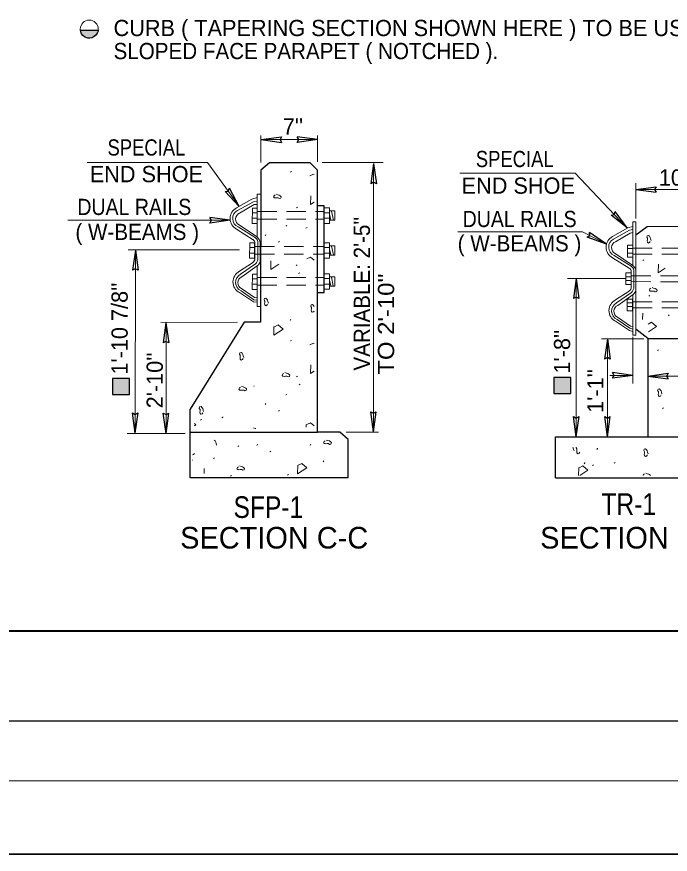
# Model space of a CAD drawing. Extents: x 569 to 948, y 15 to 283.
# Drawn here: x 766.5 to 821, y 15.4 to 85.2 of the extents above; entities that cross this region are included whole.
import ezdxf

# ---------------------------------------------------------------- set-up
doc = ezdxf.new("R2010")
doc.units = 0
doc.header["$LTSCALE"] = 0.54
doc.linetypes.add('MEDIUM_DASHED', pattern=[4.5, 3, -1.5])
doc.layers.add('1', color=7, linetype='Continuous', lineweight=13)
doc.layers.add('2', color=7, linetype='Continuous', lineweight=13)

msp = doc.modelspace()

# ---------------------------------------------------------------- hatches: boundary and pattern name
at = {"layer": '1'}
for points in [[(774.5308, 53.7057), (775.9341, 53.7057), (775.9341, 55.0309), (774.5308, 55.0309)], [(811.2844, 53.7938), (812.6878, 53.7938), (812.6878, 55.119), (811.2844, 55.119)]]:
    msp.add_hatch(color=256, dxfattribs=at).paths.add_polyline_path(points)
at = {"layer": '2'}
msp.add_hatch(color=256, dxfattribs=at).paths.add_polyline_path([(771.8495, 84.0653), (773.3333, 84.0644), (773.3155, 83.972), (773.2512, 83.803), (773.1275, 83.6404), (772.9185, 83.4813), (772.7882, 83.4361), (772.6458, 83.4069), (772.48, 83.411), (772.3159, 83.4515), (772.1843, 83.5192), (772.0532, 83.6278), (771.9527, 83.7605), (771.8755, 83.9217)])

# ---------------------------------------------------------------- linework, layer by layer
at = {"layer": '1'}
for p, q in [((818.6888, 60.4861), (818.678, 59.9494)), ((790.6589, 51.2217), (790.6543, 50.9813)), ((786.1834, 50.873), (786.185, 50.874)), ((782.1658, 47.5328), (782.1578, 47.1358)), ((813.3588, 47.6198), (813.3457, 46.964)), ((784.3413, 46.8989), (784.4226, 46.9521)), ((582.0846, 21.5179), (942.4576, 21.5179))]:
    msp.add_line(p, q, dxfattribs=at)
at = {"layer": '1', "lineweight": 40}
msp.add_line((612.1157, 34.031), (937.4521, 34.031), dxfattribs=at)
at = {"layer": '1', "lineweight": 25}
msp.add_line((597.1001, 26.5234), (942.4576, 26.5234), dxfattribs=at)
at = {"layer": '1', "lineweight": 35}
msp.add_lwpolyline([(569.4753, 15.4033), (948.3188, 15.4033), (948.3188, 283.116), (569.4753, 283.116)], close=True, dxfattribs=at)
at = {"layer": '1'}
for points in [[(789.3342, 72.2444), (789.4221, 72.2967), (789.4261, 72.2965)], [(791.3096, 72.0279), (791.2559, 72.0739), (790.9575, 71.9248)], [(788.153, 70.394), (788.2873, 70.3493), (788.4064, 70.3196), (788.4961, 70.2602), (788.5707, 70.1853), (788.5407, 70.0662), (788.4217, 70.0363), (788.3319, 70.096), (788.2129, 70.0958), (788.1084, 70.0811), (788.0041, 70.096), (787.9299, 70.1705), (787.9745, 70.275), (788.0635, 70.3343)], [(791.0283, 70.2644), (791.0138, 69.534), (791.3096, 69.7276)], [(789.8416, 69.2708), (789.9295, 69.323), (789.9335, 69.3228)], [(788.9475, 67.7473), (789.0353, 67.7996), (789.0394, 67.7994)], [(787.2471, 66.9414), (787.299, 67.0297), (787.2992, 67.0336)], [(790.6387, 67.5661), (790.7266, 67.6183), (790.7306, 67.6183)], [(788.3424, 66.392), (788.4303, 66.4443), (788.4343, 66.4441)], [(819.374, 66.5445), (819.3294, 66.6787), (819.2997, 66.7979), (819.2401, 66.8874), (819.1657, 66.9618), (819.0463, 66.932), (819.0164, 66.8129), (819.076, 66.7234), (819.076, 66.6043), (819.0613, 66.4997), (819.076, 66.3957), (819.1508, 66.3209), (819.255, 66.3657), (819.3144, 66.455)], [(791.3096, 64.8951), (791.0022, 65.1588), (790.704, 65.0098)], [(818.6863, 64.8833), (818.7743, 64.9356), (818.7783, 64.9354)], [(787.7153, 64.8528), (787.7009, 64.1227), (788.3659, 64.5577)], [(789.8084, 64.4595), (789.8963, 64.5118), (789.9003, 64.5116)], [(819.9873, 64.5765), (819.9726, 63.846), (820.5633, 64.2327)], [(790.0236, 63.7839), (790.1115, 63.8362), (790.1155, 63.8361)], [(819.4586, 62.6183), (819.5929, 62.5736), (819.712, 62.5439), (819.8018, 62.4846), (819.8762, 62.4097), (819.8463, 62.2905), (819.7273, 62.2608), (819.6374, 62.3203), (819.5185, 62.3202), (819.414, 62.3056), (819.3097, 62.3203), (819.2354, 62.3949), (819.28, 62.4993), (819.3691, 62.5588)], [(787.1572, 61.5713), (787.2064, 61.4972), (787.2064, 61.3784), (787.1916, 61.2738), (787.2065, 61.1696), (787.2813, 61.0952), (787.3854, 61.1398), (787.4453, 61.229)], [(787.5048, 61.3185), (787.4598, 61.4528), (787.4302, 61.5719), (787.3706, 61.6615), (787.296, 61.736), (787.1771, 61.7063), (787.1579, 61.6307)], [(819.1938, 61.9097), (819.2818, 61.9619), (819.2858, 61.9618)], [(791.3096, 61.0408), (791.2543, 61.124), (791.1798, 61.1983), (791.0606, 61.1687), (791.0306, 61.0495), (791.0903, 60.96), (791.0903, 60.8408), (791.0753, 60.7362), (791.0903, 60.6322), (791.1648, 60.5575), (791.2693, 60.6023), (791.3096, 60.6629)], [(818.3863, 60.4377), (818.3876, 60.4384), (818.3916, 60.4383)], [(820.839, 60.2559), (820.891, 60.344), (820.891, 60.3482)], [(787.9656, 59.3745), (787.9508, 58.6441), (788.7259, 59.1509), (788.3083, 59.5086), (788.0103, 59.3598)], [(789.3219, 59.887), (789.374, 59.9748), (789.3738, 59.9789)], [(819.1768, 58.9344), (819.8389, 59.3675), (819.4213, 59.7253), (819.1233, 59.5763)], [(789.3342, 58.1674), (789.4221, 58.2197), (789.4261, 58.2195)], [(791.3096, 57.9509), (791.2559, 57.9969), (790.9575, 57.8478)], [(819.904, 57.3883), (819.9919, 57.4406), (819.9959, 57.4404)], [(785.4607, 56.7975), (785.4161, 56.9316), (785.386, 57.0509), (785.3266, 57.1403), (785.2518, 57.2151), (785.1328, 57.185), (785.1029, 57.0658), (785.1623, 56.9761), (785.1623, 56.8572), (785.1475, 56.7525), (785.1623, 56.6486), (785.237, 56.5738), (785.3414, 56.6186), (785.4011, 56.7079)], [(791.0283, 56.1875), (791.0138, 55.457), (791.3096, 55.6506)], [(788.8718, 55.5281), (789.0061, 55.4833), (789.1253, 55.4537), (789.2148, 55.3943), (789.2894, 55.3194), (789.2595, 55.2003), (789.1404, 55.1704), (789.0507, 55.2301), (788.9317, 55.2299), (788.8273, 55.2152), (788.7228, 55.2301), (788.6487, 55.3047), (788.6933, 55.4091), (788.7823, 55.4685)], [(789.8416, 55.1938), (789.9295, 55.246), (789.9335, 55.2458)], [(790.0568, 54.5182), (790.1447, 54.5704), (790.1487, 54.5703)], [(785.2768, 54.3797), (785.4111, 54.3348), (785.5303, 54.3053), (785.6198, 54.2459), (785.6944, 54.171), (785.6645, 54.0518), (785.5455, 54.0221), (785.4557, 54.0817), (785.3367, 54.0814), (785.2323, 54.0668), (785.1278, 54.0817), (785.0537, 54.1562), (785.0983, 54.2607), (785.1873, 54.3201)], [(786.3044, 54.3751), (786.3304, 54.419), (786.3305, 54.4211)], [(820.2833, 53.7623), (820.2387, 53.8963), (820.2089, 54.0157), (820.1493, 54.1052), (820.0749, 54.1796), (819.9557, 54.1498), (819.9257, 54.0307), (819.9853, 53.9411), (819.9853, 53.822), (819.9705, 53.7173), (819.9853, 53.6134), (820.06, 53.5387), (820.1643, 53.5834), (820.2237, 53.6728)], [(788.9475, 53.6703), (789.0353, 53.7226), (789.0394, 53.7224)], [(782.1103, 52.2809), (782.0657, 52.4151), (782.0358, 52.5343), (781.9763, 52.6238), (781.9019, 52.6983), (781.7826, 52.6684), (781.7527, 52.5493), (781.8123, 52.4598), (781.8123, 52.3408), (781.7974, 52.2361), (781.8123, 52.1321), (781.8869, 52.0573), (781.9913, 52.1021), (782.0507, 52.1914)], [(787.2471, 52.8644), (787.299, 52.9527), (787.2992, 52.9566)], [(788.3424, 52.315), (788.4303, 52.3673), (788.4343, 52.3671)], [(820.3242, 52.5463), (820.4121, 52.5986), (820.4161, 52.5984)], [(783.6354, 51.7732), (783.7233, 51.8254), (783.7273, 51.8253)], [(781.3431, 51.1009), (781.461, 51.1781), (781.3431, 51.2791)], [(781.8448, 51.5798), (781.9327, 51.632), (781.9367, 51.6318)], [(791.3096, 51.0925), (791.0022, 51.3563), (790.704, 51.2072)], [(786.2745, 50.9337), (786.4088, 50.8888), (786.4469, 50.8793)], [(783.1973, 49.4949), (783.1528, 49.629), (783.1229, 49.7483), (783.0633, 49.8378), (782.9913, 49.9098)], [(786.5353, 49.4732), (786.5872, 49.5613), (786.5873, 49.5653)], [(790.9901, 49.4732), (791.0421, 49.5612), (791.0421, 49.5653)], [(792.3313, 49.9107), (792.4656, 49.8659), (792.5848, 49.8363), (792.6744, 49.7768), (792.749, 49.702), (792.719, 49.5828), (792.6001, 49.553), (792.5102, 49.6127), (792.3913, 49.6124), (792.2868, 49.5978), (792.1824, 49.6127), (792.1082, 49.6871), (792.1528, 49.7917), (792.2418, 49.851)], [(784.9661, 49.3843), (785.0539, 49.4366), (785.0579, 49.4364)], [(787.6305, 48.9237), (787.7184, 48.9759), (787.7224, 48.9758)], [(812.9722, 49.0023), (812.9272, 49.1365), (812.8976, 49.2556), (812.8504, 49.3264)], [(813.1537, 49.3264), (813.1395, 49.2705), (813.199, 49.181), (813.199, 49.0622), (813.1843, 48.9575), (813.1992, 48.8533), (813.2739, 48.7789), (813.378, 48.8235), (813.4379, 48.9128)], [(814.8629, 49.1353), (814.9149, 49.2235), (814.9151, 49.2275)], [(819.1278, 48.7623), (819.0833, 48.8964), (819.0534, 49.0158), (818.9939, 49.1053), (818.9195, 49.1797), (818.8002, 49.1498), (818.7703, 49.0308), (818.8298, 48.9412), (818.8298, 48.8221), (818.8151, 48.7174), (818.8298, 48.6134), (818.9045, 48.5388), (819.0088, 48.5835), (819.0683, 48.6728)], [(781.1924, 48.6735), (781.2794, 48.7108), (781.3388, 48.8002)], [(781.1924, 48.2238), (781.2208, 48.2408), (781.2248, 48.2406)], [(782.9236, 48.3818), (783.0115, 48.4342), (783.0155, 48.434)], [(792.1123, 48.195), (792.0603, 48.1071), (792.0602, 48.1031)], [(785.1031, 47.7529), (785.2374, 47.7081), (785.3565, 47.6785), (785.4462, 47.6191), (785.5207, 47.5443), (785.4908, 47.4251), (785.3718, 47.3953), (785.2819, 47.4549), (785.163, 47.4547), (785.0585, 47.44), (784.9542, 47.4549), (784.8799, 47.5293), (784.9245, 47.6339), (785.0136, 47.6933)], [(789.9471, 47.8304), (789.9328, 47.1003), (790.7074, 47.6071), (790.2903, 47.965), (789.9922, 47.8159)], [(813.4582, 46.964), (814.1192, 47.3963), (813.7016, 47.7539), (813.4036, 47.6051)], [(813.8153, 47.9403), (813.8673, 48.0281), (813.867, 48.0322)], [(814.5029, 47.7979), (814.5908, 47.8502), (814.5948, 47.8501)], [(816.2936, 47.9913), (816.3815, 48.0436), (816.3855, 48.0435)], [(789.0965, 46.9913), (789.1844, 47.0435), (789.1884, 47.0433)], [(818.7248, 46.964), (818.7542, 47.0328), (818.8432, 47.0923)], [(818.9327, 47.1518), (819.067, 47.107), (819.1861, 47.0774), (819.2758, 47.0181), (819.3296, 46.964)]]:
    msp.add_lwpolyline(points, dxfattribs=at)
at = {"layer": '1', "lineweight": 25}
for points in [[(774.5308, 53.7057), (775.9341, 53.7057), (775.9341, 55.0309), (774.5308, 55.0309)], [(811.2844, 53.7938), (812.6878, 53.7938), (812.6878, 55.119), (811.2844, 55.119)]]:
    msp.add_lwpolyline(points, close=True, dxfattribs=at)
at = {"layer": '2', "lineweight": 25}
for p, q in [((771.8558, 84.0714), (773.3287, 84.0714)), ((786.9179, 74.9465), (788.6058, 75.1784)), ((786.9179, 74.9465), (788.6058, 74.7146)), ((791.5883, 74.9482), (789.9004, 75.1801)), ((791.5883, 74.9482), (789.9004, 74.7163)), ((796.2673, 72.9501), (796.0344, 71.2624)), ((796.2673, 72.9501), (796.4983, 71.2621)), ((785.0668, 69.3818), (783.8969, 70.6205)), ((785.0668, 69.3818), (784.2744, 70.8901)), ((818.1042, 70.7916), (819.7923, 71.0213)), ((818.1042, 70.7916), (819.7917, 70.5574)), ((792.1574, 69.43), (791.6068, 69.4301)), ((792.1574, 62.217), (792.1574, 69.43)), ((784.3231, 68.2269), (782.6353, 68.4588)), ((817.3829, 67.5865), (816.0523, 68.6505)), ((817.3829, 67.5865), (816.3887, 68.9699)), ((784.3231, 68.2269), (782.6353, 67.995)), ((815.6607, 66.2433), (814.2637, 67.2186)), ((815.6607, 66.2433), (814.0524, 66.8057)), ((776.4258, 65.7432), (776.1893, 64.056)), ((776.4258, 65.7432), (776.6531, 64.0548)), ((813.1421, 63.3824), (812.9068, 61.6951)), ((813.1421, 63.3824), (813.3706, 61.6941)), ((791.5976, 62.217), (792.1574, 62.217)), ((778.9725, 59.6904), (778.7483, 58.0016)), ((778.9725, 59.6904), (779.212, 58.0037)), ((819.1048, 58.3675), (818.1143, 59.1636)), ((815.7438, 58.353), (815.5084, 56.6657)), ((815.7438, 58.353), (815.9723, 56.6647)), ((819.1048, 58.3679), (823.6964, 58.3679)), ((819.1048, 58.3679), (819.1048, 50.1813)), ((817.8643, 55.2962), (816.1765, 55.5281)), ((817.8643, 55.2962), (816.1765, 55.0643)), ((819.1061, 55.2427), (820.7939, 55.4746)), ((819.1061, 55.2427), (820.7939, 55.0108)), ((780.9946, 46.7685), (780.9946, 52.4826)), ((776.4178, 50.4805), (776.1904, 52.1689)), ((776.4178, 50.4805), (776.6543, 52.1677)), ((778.9901, 50.472), (778.7506, 52.1588)), ((778.9901, 50.472), (779.2143, 52.1608)), ((796.2561, 50.5864), (796.0252, 52.2744)), ((796.2561, 50.5864), (796.489, 52.2741)), ((813.1423, 50.1828), (812.9138, 51.8711)), ((813.1423, 50.1828), (813.3777, 51.8701)), ((815.7475, 50.1828), (815.519, 51.8712)), ((815.7475, 50.1828), (815.9828, 51.8702)), ((780.9946, 50.5707), (791.6008, 50.5674)), ((794.1438, 46.7685), (794.1438, 49.9598)), ((811.4304, 50.1823), (824.1755, 50.1808)), ((811.4304, 46.7685), (811.4304, 50.1823)), ((794.1438, 46.7685), (780.9946, 46.7685)), ((811.4304, 46.7685), (824.7142, 46.7685))]:
    msp.add_line(p, q, dxfattribs=at)
at = {"layer": '2'}
for p, q in [((786.8872, 73.0455), (786.8872, 75.2781)), ((786.8872, 74.9473), (791.5179, 74.9473)), ((791.6006, 73.0868), (791.6006, 75.2781)), ((791.9728, 73.0455), (797.0723, 73.0455)), ((796.2553, 50.5707), (796.2681, 72.9504)), ((818.0989, 68.3631), (818.1022, 71.308)), ((818.1015, 70.7895), (824.6812, 70.7837)), ((784.8584, 69.2579), (786.1243, 69.9871)), ((786.1243, 69.9871), (786.5826, 70.1264)), ((786.2624, 69.7714), (786.5844, 69.8128)), ((786.5826, 70.4071), (786.826, 70.4061)), ((786.5826, 70.4071), (786.5826, 66.8263)), ((784.9407, 69.0488), (786.2624, 69.7714)), ((786.1691, 67.9633), (786.1701, 69.2428)), ((786.1743, 68.8523), (786.5774, 68.8523)), ((786.1743, 68.3872), (786.5774, 68.3872)), ((792.1574, 68.8576), (792.5935, 68.8576)), ((792.1574, 68.3925), (792.5935, 68.3925)), ((792.6038, 68.7336), (792.7175, 68.2478)), ((792.7691, 68.9919), (792.9242, 68.2478)), ((770.8036, 68.2269), (784.3243, 68.2269)), ((785.0709, 67.8421), (786.5226, 66.8648)), ((817.8558, 64.4862), (817.8558, 68.1055)), ((784.8566, 67.4842), (786.2497, 66.6075)), ((784.9841, 67.6658), (786.3925, 66.7775)), ((813.6773, 67.2581), (803.2935, 67.2581)), ((815.6638, 66.2418), (813.6773, 67.2581)), ((816.2575, 66.6645), (817.5793, 67.3873)), ((817.5793, 67.3873), (817.8549, 67.4644)), ((785.9467, 65.0623), (785.9476, 66.3418)), ((786.3786, 65.0298), (786.3798, 66.3114)), ((786.8273, 66.325), (786.8243, 64.9281)), ((785.1093, 65.7686), (775.8181, 65.7686)), ((776.4148, 50.4706), (776.4266, 65.7686)), ((785.9518, 65.9513), (786.3548, 65.9513)), ((786.6233, 65.047), (786.6391, 65.6273)), ((786.6371, 66.2733), (786.6391, 65.6273)), ((792.1574, 65.9463), (792.5899, 65.9463)), ((792.6003, 65.8223), (792.7141, 65.3365)), ((792.7657, 66.0808), (792.9208, 65.3365)), ((817.4143, 65.8638), (817.8468, 65.8638)), ((785.9518, 65.4862), (786.3548, 65.4862)), ((792.1574, 65.4812), (792.5899, 65.4812)), ((816.1734, 65.1001), (817.5664, 64.2234)), ((816.3008, 65.2817), (817.7093, 64.3935)), ((816.3877, 65.4579), (817.7899, 64.5139)), ((817.4143, 65.4916), (817.8524, 65.4916)), ((785.0975, 63.9716), (786.1844, 64.6878)), ((785.1851, 63.7242), (786.437, 64.5967)), ((785.298, 63.5174), (786.5617, 64.4322)), ((786.3778, 64.8918), (786.3778, 64.8922)), ((786.5826, 61.7768), (786.5826, 64.4563)), ((786.169, 62.4643), (786.1701, 63.7438)), ((817.2875, 63.5228), (817.725, 63.5228)), ((817.7243, 63.8564), (817.7243, 63.9213)), ((817.9539, 63.8892), (817.9559, 63.2432)), ((786.1743, 63.3533), (786.5773, 63.3533)), ((786.1743, 62.8881), (786.5773, 62.8881)), ((792.1756, 63.3623), (792.5786, 63.3623)), ((792.1756, 62.8972), (792.5786, 62.8972)), ((792.5889, 63.2383), (792.7027, 62.7525)), ((792.7543, 63.4968), (792.9093, 62.7525)), ((817.2562, 63.3841), (812.4203, 63.3841)), ((813.1423, 50.182), (813.1423, 63.3841)), ((817.2875, 63.2163), (817.725, 63.2163)), ((817.7243, 62.6617), (817.7243, 62.8628)), ((817.94, 62.6628), (817.9559, 63.2432)), ((816.4143, 61.5874), (817.567, 62.3316)), ((816.5018, 61.3401), (817.7538, 62.2126)), ((786.5832, 61.043), (786.5832, 61.7651)), ((816.6148, 61.1333), (817.8784, 62.0481)), ((817.8558, 58.6622), (817.8558, 62.0286)), ((786.5832, 61.043), (786.8251, 61.0417)), ((817.3924, 61.3544), (817.8463, 61.3544)), ((817.3924, 61.0479), (817.8463, 61.0479)), ((778.5422, 59.7168), (784.931, 59.7334)), ((778.9901, 50.4706), (778.9868, 59.7179)), ((817.8628, 58.6538), (818.1143, 58.6538)), ((818.7756, 58.3546), (815.2582, 58.3546)), ((815.7473, 50.1817), (815.7435, 58.3546)), ((817.8655, 58.514), (817.8655, 54.6301)), ((815.9388, 55.2962), (817.8655, 55.2962)), ((819.1048, 55.2425), (825.8874, 55.2425)), ((780.5613, 50.4706), (775.7519, 50.4706)), ((793.9904, 50.5707), (796.6876, 50.5707))]:
    msp.add_line(p, q, dxfattribs=at)
at = {"layer": '2', "linetype": 'MEDIUM_DASHED'}
for p, q in [((786.5823, 68.9477), (792.1558, 68.9477)), ((786.5823, 68.3108), (792.1418, 68.3108)), ((786.3843, 66.0318), (792.1574, 66.0318)), ((817.8558, 65.9006), (825.1978, 65.9006)), ((786.3843, 65.3949), (792.1574, 65.3949)), ((817.8558, 65.4072), (825.1978, 65.3911)), ((817.7313, 63.6034), (825.1978, 63.6034)), ((786.5823, 63.4558), (792.1558, 63.4558)), ((786.5823, 62.8189), (792.1418, 62.8189)), ((817.7313, 63.11), (825.1978, 63.0936)), ((817.8468, 61.4222), (825.1888, 61.4222)), ((817.8468, 60.9288), (825.1888, 60.9127))]:
    msp.add_line(p, q, dxfattribs=at)
at = {"layer": '2', "linetype": 'MEDIUM_DASHED', "lineweight": 25}
msp.add_lwpolyline([(771.8495, 84.0653), (773.3333, 84.0644), (773.3155, 83.972), (773.2512, 83.803), (773.1275, 83.6404), (772.9185, 83.4813), (772.7882, 83.4361), (772.6458, 83.4069), (772.48, 83.411), (772.3159, 83.4515), (772.1843, 83.5192), (772.0532, 83.6278), (771.9527, 83.7605), (771.8755, 83.9217)], close=True, dxfattribs=at)
at = {"layer": '2', "lineweight": 25}
for points in [[(788.6058, 75.1784), (788.4753, 74.9441), (788.6058, 74.7146)], [(789.9004, 74.7163), (790.031, 74.9506), (789.9004, 75.1801)], [(794.1438, 49.9598), (793.4482, 50.5706), (791.5948, 50.5706), (791.6, 72.4119), (790.9904, 73.0128), (787.5972, 73.0006), (786.8908, 72.4119), (786.8515, 59.7362), (785.478, 59.7362), (780.9946, 52.4826)], [(796.4983, 71.2621), (796.264, 71.3928), (796.0344, 71.2624)], [(783.8969, 70.6205), (784.1636, 70.6504), (784.2744, 70.8901)], [(819.7923, 71.0213), (819.6614, 70.7871), (819.7917, 70.5574)], [(782.6353, 67.995), (782.7658, 68.2293), (782.6353, 68.4588)], [(816.0523, 68.6505), (816.3122, 68.7173), (816.3887, 68.9699)], [(818.1108, 66.9986), (819.0653, 67.7121), (823.7548, 67.7207), (824.647, 67.0505), (824.647, 58.9054), (824.0268, 58.4092), (823.8608, 58.3884)], [(814.0524, 66.8057), (814.2753, 66.9548), (814.2637, 67.2186)], [(776.6531, 64.0548), (776.4192, 64.1859), (776.1893, 64.056)], [(813.3706, 61.6941), (813.1365, 61.8252), (812.9068, 61.6951)], [(779.212, 58.0037), (778.9772, 58.1332), (778.7483, 58.0016)], [(815.9723, 56.6647), (815.7382, 56.7958), (815.5084, 56.6657)], [(816.1765, 55.0643), (816.307, 55.2986), (816.1765, 55.5281)], [(820.7939, 55.4746), (820.6633, 55.2403), (820.7939, 55.0108)], [(776.1904, 52.1689), (776.4244, 52.0378), (776.6543, 52.1677)], [(778.7506, 52.1588), (778.9854, 52.0293), (779.2143, 52.1608)], [(796.0252, 52.2744), (796.2594, 52.1437), (796.489, 52.2741)], [(812.9138, 51.8711), (813.1479, 51.7401), (813.3777, 51.8701)], [(815.519, 51.8712), (815.7531, 51.7401), (815.9828, 51.8702)]]:
    msp.add_lwpolyline(points, dxfattribs=at)
at = {"layer": '2'}
for points in [[(784.9025, 69.6138), (782.4475, 73.0505), (772.4191, 73.0505)], [(817.2769, 67.6914), (813.0441, 72.1476), (803.4393, 72.1476)], [(785.1078, 68.823), (786.3329, 69.5469), (786.5826, 69.5473)], [(786.1701, 69.2449), (786.5826, 69.2449), (786.5826, 67.9633), (786.1691, 67.9633)], [(792.1645, 69.2504), (792.5987, 69.2504), (792.5987, 67.9687), (792.1574, 67.9687)], [(792.6141, 68.2374), (793.0483, 68.2374), (793.0483, 69.0023), (792.6038, 69.0023)], [(816.1752, 66.8738), (817.441, 67.6031), (817.8543, 67.7048)], [(818.1108, 67.0025), (818.1108, 68.1055), (817.8558, 68.1055)], [(816.4245, 66.4389), (817.6497, 67.1628), (817.8564, 67.2168)], [(818.1143, 58.6538), (818.115, 67.0018), (818.1268, 67.0105)], [(785.9476, 66.3441), (786.3601, 66.3441), (786.3601, 65.0623), (785.9467, 65.0623)], [(792.1574, 66.3391), (792.5952, 66.3391), (792.5952, 65.0573), (792.1574, 65.0573)], [(792.6106, 65.3263), (793.0448, 65.3263), (793.0448, 66.0911), (792.6003, 66.0911)], [(786.1701, 63.7459), (786.5825, 63.7459), (786.5825, 62.4643), (786.169, 62.4643)], [(792.1574, 63.7551), (792.5838, 63.7551), (792.5838, 62.4733), (792.1704, 62.4733)], [(792.5993, 62.7423), (793.0334, 62.7423), (793.0334, 63.5071), (792.5889, 63.5071)], [(785.0958, 62.1976), (786.2612, 61.4243), (786.5832, 61.405)], [(785.2283, 62.3413), (786.2949, 61.6095), (786.5832, 61.5793)], [(785.2612, 62.5363), (786.3623, 61.7861), (786.5832, 61.7664)], [(816.5779, 60.1522), (817.6791, 59.402), (817.8553, 59.3593)], [(816.4126, 59.8135), (817.5779, 59.0402), (817.8503, 58.9716)], [(816.5451, 59.9571), (817.6118, 59.2253), (817.8503, 59.1579)]]:
    msp.add_lwpolyline(points, dxfattribs=at)
for points in [[(817.8518, 66.1483), (817.4143, 66.1483), (817.4143, 65.1633), (817.8518, 65.1633)], [(817.725, 63.8512), (817.2875, 63.8512), (817.2875, 62.8661), (817.725, 62.8661)], [(817.8299, 61.6609), (817.3924, 61.6609), (817.3924, 60.6758), (817.8299, 60.6758)]]:
    msp.add_lwpolyline(points, close=True, dxfattribs=at)
msp.add_circle((772.5877, 84.1595), 0.7449, dxfattribs=at)
for centre, radius, start, end in [((785.309, 68.3705), 0.9952, 116.92066, 242.95828), ((785.3026, 68.3679), 0.771, 117.9892, 245.59666), ((785.307, 68.3244), 0.537, 111.78855, 243.91868), ((785.9422, 66.2876), 0.4385, 3.70361, 47.28495), ((786.1209, 66.3343), 0.5198, 353.25817, 58.50126), ((786.0391, 66.2438), 0.7874, 5.58742, 52.36961), ((816.6258, 65.9864), 0.9952, 116.92066, 242.95828), ((816.6193, 65.9838), 0.771, 117.9892, 245.59666), ((816.6238, 65.9403), 0.537, 111.78855, 243.91868), ((785.9701, 65.0354), 0.4106, 301.67253, 359.60029), ((786.0478, 65.0214), 0.5761, 312.49613, 2.54207), ((786.2697, 64.9029), 0.5582, 301.4183, 2.60868), ((817.3617, 63.9246), 0.3626, 359.29186, 56.39171), ((817.4377, 63.9502), 0.5198, 353.25817, 58.50126), ((817.4461, 63.9412), 0.6683, 357.79357, 59.48146), ((785.5482, 63.0841), 0.9952, 116.92066, 242.95828), ((785.5468, 63.0433), 0.771, 117.9892, 245.59666), ((785.4973, 63.0187), 0.537, 111.78855, 243.91868), ((817.3263, 62.6495), 0.3975, 307.17127, 1.38742), ((817.3646, 62.6373), 0.5761, 312.49613, 2.54207), ((817.5526, 62.5163), 0.5704, 304.83673, 348.7053), ((816.865, 60.7), 0.9952, 116.92066, 242.95828), ((816.8636, 60.6592), 0.771, 117.9892, 245.59666), ((816.814, 60.6346), 0.537, 111.78855, 243.91868)]:
    msp.add_arc(centre, radius, start, end, dxfattribs=at)

# ---------------------------------------------------------------- texts
for s, height, p in [('CURB ( TAPERING SECTION SHOWN HERE ) TO BE USED ONLY WITH', 1.351, (774.6101, 83.5698)), ("7''", 1.351, (788.7028, 75.3646)), ('END SHOE', 1.351, (772.628, 71.3969)), ("10''", 1.351, (820.0248, 71.1116)), ('END SHOE', 1.351, (803.5978, 70.4354)), ('SECTION C-C', 1.802, (780.1595, 40.8751)), ('SECTION C-C', 1.802, (810.1423, 40.8751))]:
    msp.add_text(s, height=height, dxfattribs=at).set_placement(p)
for s, height, width, p in [('SLOPED FACE PARAPET ( NOTCHED ).', 1.351, 0.95, (774.6101, 81.6503)), ('SPECIAL ', 1.351, 0.85, (774.1062, 73.616)), ('SPECIAL ', 1.351, 0.85, (804.7803, 72.6544)), ('DUAL RAILS', 1.351, 0.9, (771.5977, 68.6629)), ('DUAL RAILS', 1.351, 0.9, (803.6872, 67.6592)), ('( W-BEAMS )', 1.351, 0.95, (771.4344, 66.5814)), ('( W-BEAMS )', 1.351, 0.95, (803.2731, 65.6311)), ('TR-1', 1.802, 0.85, (815.2405, 43.6791)), ('SFP-1', 1.802, 0.85, (784.6044, 43.4242))]:
    msp.add_text(s, height=height, dxfattribs=dict(at, width=width)).set_placement(p)
for s, width, p in [("VARIABLE: 2'-5''", 0.95, (795.9651, 55.704)), ("  TO 2'-10''", 1.1, (797.9794, 54.261))]:
    msp.add_text(s, height=1.351, rotation=90, dxfattribs=dict(at, width=width)).set_placement(p)
for s, p in [("1'-10 7/8''", (775.7886, 55.3688)), ("1'-8''", (812.6388, 55.4548)), ("2'-10''", (778.7141, 52.5595)), ("1'-1''", (815.412, 52.1809))]:
    msp.add_text(s, height=1.351, rotation=90, dxfattribs=at).set_placement(p)

doc.saveas('drawing.dxf')
